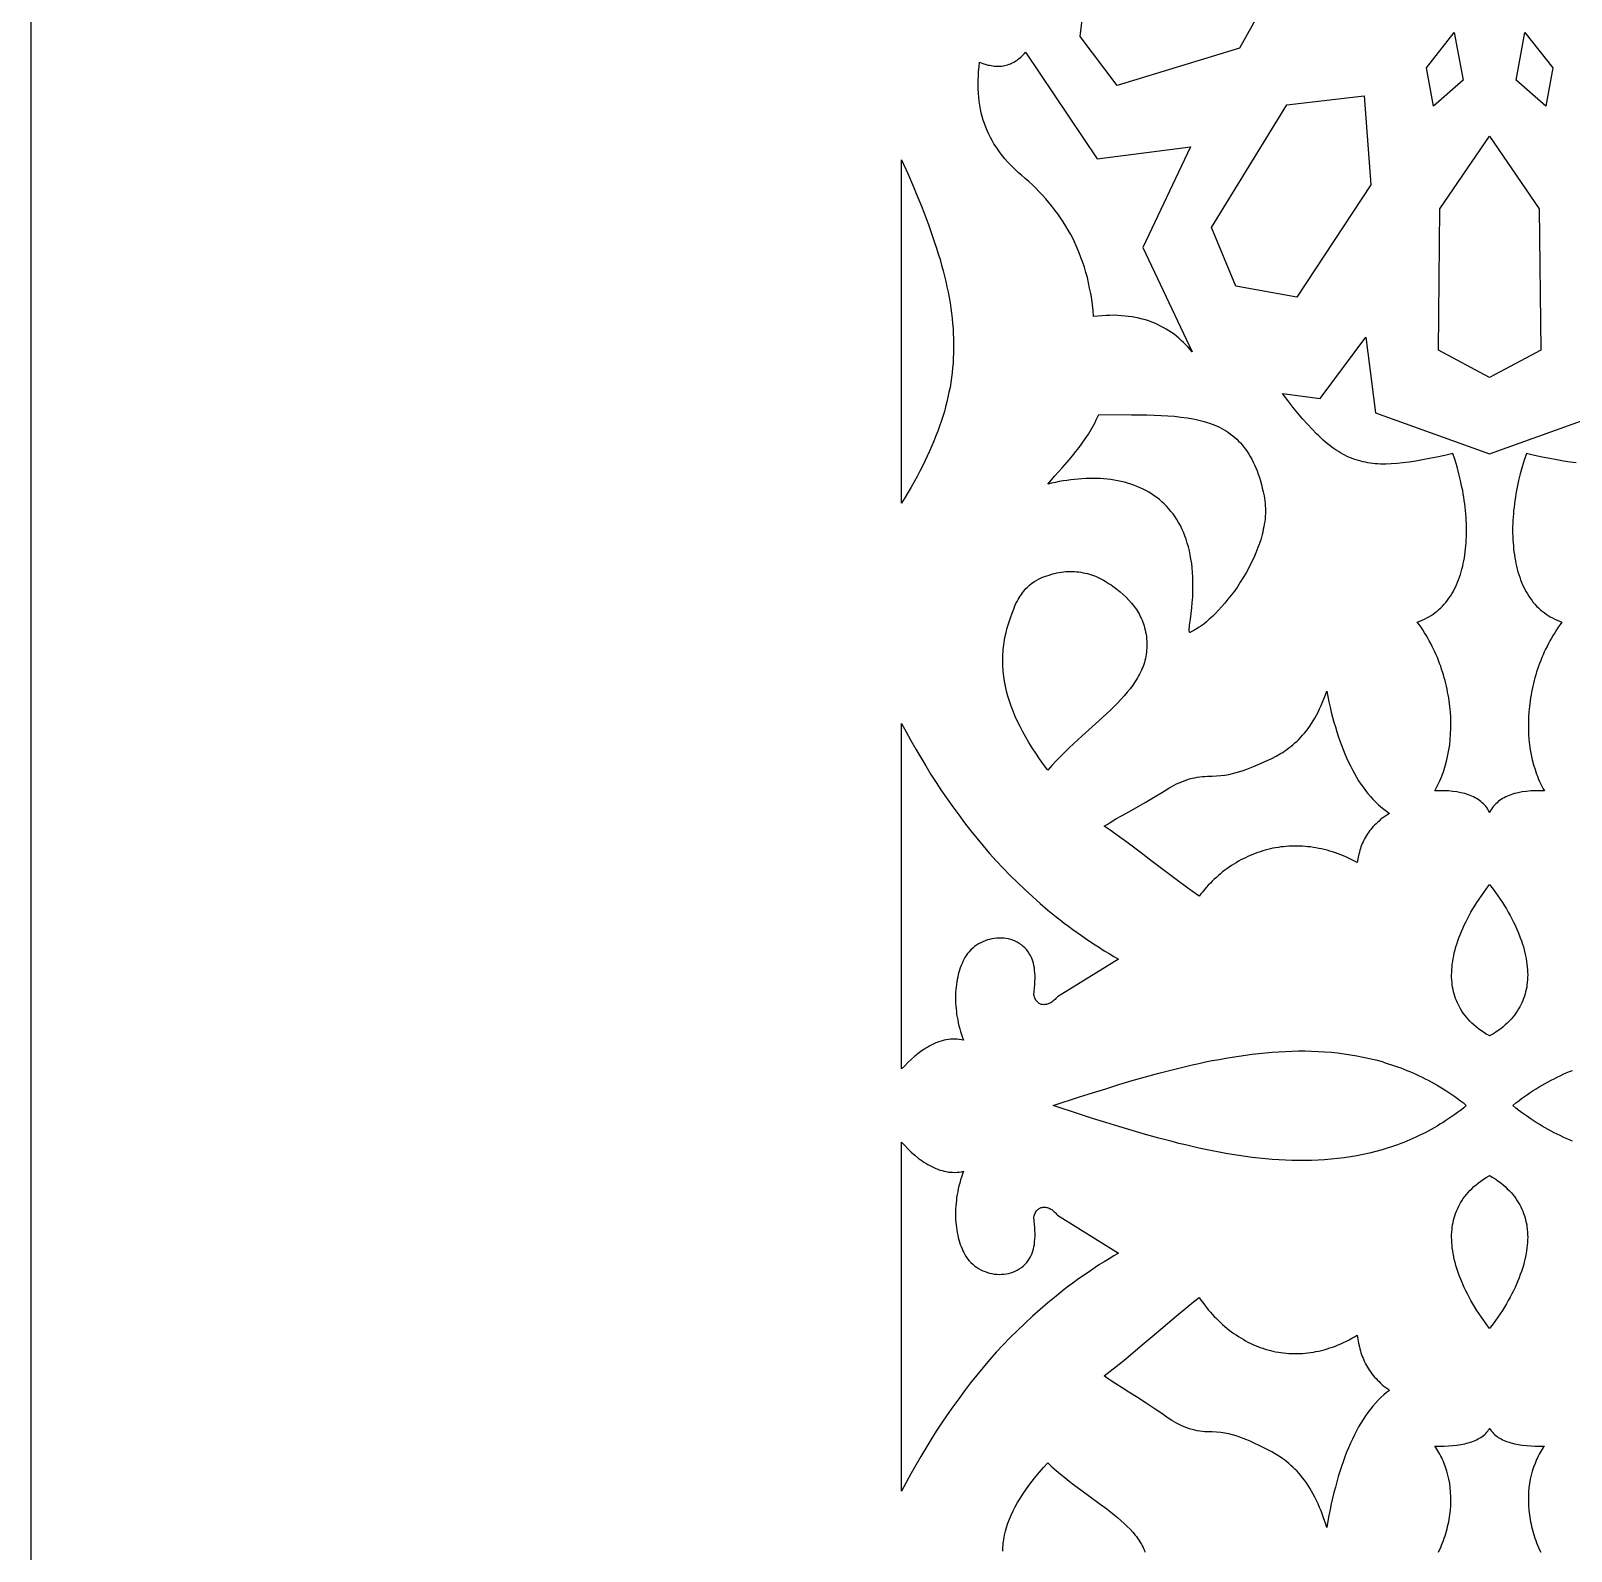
# Model space of a CAD drawing. Extents: x -575 to 575, y -425 to 425.
# Drawn here: x -575 to -468.6, y -281.5 to -176.4 of the extents above; entities that cross this region are included whole.
import ezdxf

# ---------------------------------------------------------------- set-up
doc = ezdxf.new("R2010")
doc.units = 0
doc.layers.add('LAYER_1', color=18, linetype='CONTINUOUS')

msp = doc.modelspace()

# ---------------------------------------------------------------- linework, layer by layer
at = {"layer": 'LAYER_1'}
for points in [[(-575, -425), (575, -425), (575, 425), (-575, 425)], [(-488.72, -172.67), (-491.48, -177.64), (-499.93, -180.21), (-502.48, -176.83), (-501.94, -172.25), (-493.54, -169.72)], [(-476.03, -179.84), (-478.08, -181.64), (-478.56, -178.99), (-476.63, -176.56)], [(-469.83, -178.99), (-470.3, -181.64), (-472.36, -179.84), (-471.75, -176.56)], [(-501.32, -185.28), (-494.86, -184.46), (-498.15, -191.41), (-494.74, -198.63), (-494.88, -198.46), (-495.03, -198.3), (-495.18, -198.13), (-495.34, -197.98), (-495.5, -197.83), (-495.66, -197.68), (-495.83, -197.55), (-496, -197.41), (-496.18, -197.29), (-496.36, -197.17), (-496.55, -197.05), (-496.74, -196.94), (-496.93, -196.84), (-497.13, -196.74), (-497.33, -196.65), (-497.54, -196.57), (-497.75, -196.49), (-497.97, -196.42), (-498.19, -196.36), (-498.42, -196.3), (-498.66, -196.26), (-498.89, -196.21), (-499.14, -196.18), (-499.38, -196.15), (-499.64, -196.13), (-499.89, -196.11), (-500.16, -196.1), (-500.43, -196.11), (-500.7, -196.11), (-500.98, -196.13), (-501.27, -196.15), (-501.56, -196.18), (-501.59, -195.77), (-501.64, -195.37), (-501.69, -194.98), (-501.75, -194.59), (-501.83, -194.22), (-501.91, -193.85), (-501.99, -193.48), (-502.09, -193.13), (-502.19, -192.78), (-502.31, -192.44), (-502.43, -192.1), (-502.56, -191.77), (-502.69, -191.45), (-502.83, -191.13), (-502.98, -190.82), (-503.14, -190.52), (-503.31, -190.22), (-503.48, -189.93), (-503.66, -189.65), (-503.84, -189.37), (-504.03, -189.09), (-504.23, -188.83), (-504.44, -188.56), (-504.65, -188.3), (-504.86, -188.05), (-505.09, -187.8), (-505.31, -187.56), (-505.55, -187.32), (-505.79, -187.09), (-506.03, -186.86), (-506.28, -186.64), (-506.54, -186.42), (-506.74, -186.24), (-506.95, -186.05), (-507.14, -185.87), (-507.33, -185.68), (-507.51, -185.48), (-507.68, -185.28), (-507.85, -185.08), (-508.01, -184.88), (-508.16, -184.67), (-508.3, -184.46), (-508.44, -184.24), (-508.57, -184.02), (-508.69, -183.8), (-508.8, -183.57), (-508.91, -183.33), (-509, -183.1), (-509.09, -182.85), (-509.18, -182.61), (-509.25, -182.35), (-509.32, -182.1), (-509.37, -181.84), (-509.42, -181.57), (-509.46, -181.3), (-509.49, -181.02), (-509.52, -180.74), (-509.53, -180.45), (-509.54, -180.16), (-509.54, -179.86), (-509.52, -179.55), (-509.5, -179.24), (-509.47, -178.92), (-509.44, -178.6), (-509.2, -178.69), (-508.97, -178.77), (-508.86, -178.8), (-508.75, -178.82), (-508.64, -178.84), (-508.53, -178.86), (-508.42, -178.87), (-508.31, -178.88), (-508.21, -178.88), (-508.1, -178.88), (-508, -178.88), (-507.9, -178.87), (-507.8, -178.85), (-507.7, -178.83), (-507.6, -178.81), (-507.5, -178.78), (-507.4, -178.75), (-507.31, -178.71), (-507.22, -178.67), (-507.12, -178.62), (-507.03, -178.57), (-506.94, -178.52), (-506.85, -178.46), (-506.76, -178.4), (-506.68, -178.33), (-506.59, -178.25), (-506.51, -178.18), (-506.42, -178.1), (-506.34, -178.01), (-506.26, -177.92)], [(-482.39, -187.07), (-487.52, -194.84), (-491.72, -194.08), (-493.42, -190.04), (-488.2, -181.56), (-482.85, -180.92)], [(-470.76, -188.74), (-470.66, -198.5), (-474.19, -200.39), (-477.72, -198.5), (-477.62, -188.74), (-474.19, -183.72)], [(-514.4, -186.3), (-514.01, -187.22), (-513.82, -187.67), (-513.64, -188.11), (-513.46, -188.55), (-513.29, -188.98), (-513.13, -189.41), (-512.97, -189.83), (-512.82, -190.24), (-512.68, -190.65), (-512.54, -191.06), (-512.41, -191.46), (-512.29, -191.86), (-512.17, -192.25), (-512.06, -192.63), (-511.96, -193.02), (-511.86, -193.4), (-511.77, -193.77), (-511.69, -194.14), (-511.61, -194.51), (-511.54, -194.88), (-511.48, -195.24), (-511.42, -195.6), (-511.37, -195.95), (-511.33, -196.31), (-511.3, -196.66), (-511.27, -197.01), (-511.25, -197.35), (-511.23, -197.7), (-511.23, -198.04), (-511.23, -198.38), (-511.23, -198.72), (-511.25, -199.06), (-511.27, -199.4), (-511.3, -199.74), (-511.33, -200.07), (-511.37, -200.41), (-511.42, -200.74), (-511.48, -201.08), (-511.55, -201.41), (-511.62, -201.75), (-511.7, -202.08), (-511.78, -202.42), (-511.87, -202.75), (-511.97, -203.09), (-512.08, -203.43), (-512.2, -203.76), (-512.32, -204.1), (-512.45, -204.44), (-512.59, -204.79), (-512.73, -205.13), (-512.89, -205.48), (-513.05, -205.83), (-513.21, -206.18), (-513.39, -206.53), (-513.57, -206.88), (-513.76, -207.24), (-513.96, -207.6), (-514.17, -207.97), (-514.38, -208.33), (-514.6, -208.71), (-514.83, -209.08), (-514.83, -185.36)], [(-498.93, -202.97), (-498.39, -202.97), (-497.88, -202.98), (-497.38, -203), (-496.89, -203.02), (-496.42, -203.05), (-495.96, -203.08), (-495.52, -203.13), (-495.09, -203.19), (-494.68, -203.26), (-494.48, -203.3), (-494.29, -203.35), (-494.1, -203.39), (-493.91, -203.45), (-493.72, -203.5), (-493.54, -203.56), (-493.36, -203.63), (-493.19, -203.69), (-493.02, -203.77), (-492.86, -203.84), (-492.69, -203.93), (-492.54, -204.02), (-492.38, -204.11), (-492.23, -204.21), (-492.09, -204.31), (-491.94, -204.42), (-491.8, -204.54), (-491.67, -204.66), (-491.54, -204.79), (-491.41, -204.92), (-491.29, -205.06), (-491.17, -205.21), (-491.05, -205.36), (-490.94, -205.52), (-490.83, -205.69), (-490.73, -205.86), (-490.63, -206.05), (-490.53, -206.24), (-490.44, -206.43), (-490.35, -206.64), (-490.26, -206.85), (-490.18, -207.07), (-490.1, -207.3), (-490.03, -207.54), (-489.96, -207.79), (-489.9, -208.04), (-489.83, -208.3), (-489.78, -208.58), (-489.74, -208.75), (-489.72, -208.92), (-489.7, -209.1), (-489.69, -209.28), (-489.68, -209.45), (-489.68, -209.63), (-489.68, -209.81), (-489.7, -209.99), (-489.71, -210.17), (-489.73, -210.35), (-489.76, -210.53), (-489.79, -210.71), (-489.83, -210.89), (-489.87, -211.08), (-489.91, -211.26), (-489.96, -211.44), (-490.01, -211.62), (-490.07, -211.8), (-490.13, -211.98), (-490.2, -212.16), (-490.27, -212.34), (-490.34, -212.52), (-490.49, -212.87), (-490.66, -213.22), (-490.83, -213.56), (-491.02, -213.9), (-491.21, -214.23), (-491.42, -214.55), (-491.62, -214.86), (-491.83, -215.16), (-492.05, -215.45), (-492.27, -215.73), (-492.49, -216), (-492.71, -216.25), (-492.92, -216.49), (-493.14, -216.72), (-493.35, -216.92), (-493.56, -217.11), (-493.76, -217.29), (-493.95, -217.44), (-494.14, -217.58), (-494.31, -217.69), (-494.48, -217.79), (-494.56, -217.83), (-494.64, -217.88), (-494.77, -217.96), (-494.82, -217.99), (-494.86, -218.01), (-494.89, -218.02), (-494.91, -218.02), (-494.92, -218.01), (-494.93, -218), (-494.94, -217.99), (-494.95, -217.94), (-494.95, -217.88), (-494.95, -217.78), (-494.94, -217.66), (-494.92, -217.51), (-494.87, -217.11), (-494.81, -216.71), (-494.77, -216.33), (-494.74, -215.95), (-494.71, -215.58), (-494.69, -215.22), (-494.69, -214.87), (-494.69, -214.53), (-494.7, -214.19), (-494.72, -213.87), (-494.75, -213.55), (-494.78, -213.25), (-494.83, -212.95), (-494.88, -212.66), (-494.94, -212.38), (-495.01, -212.1), (-495.08, -211.84), (-495.16, -211.58), (-495.25, -211.34), (-495.35, -211.1), (-495.45, -210.87), (-495.56, -210.64), (-495.68, -210.43), (-495.8, -210.22), (-495.93, -210.02), (-496.07, -209.83), (-496.21, -209.65), (-496.36, -209.47), (-496.52, -209.3), (-496.68, -209.14), (-496.84, -208.99), (-497.01, -208.84), (-497.19, -208.7), (-497.37, -208.57), (-497.56, -208.45), (-497.75, -208.33), (-497.94, -208.22), (-498.14, -208.12), (-498.35, -208.02), (-498.56, -207.93), (-498.77, -207.85), (-498.99, -207.78), (-499.21, -207.71), (-499.43, -207.64), (-499.66, -207.59), (-499.89, -207.54), (-500.13, -207.5), (-500.36, -207.46), (-500.6, -207.43), (-500.85, -207.41), (-501.09, -207.39), (-501.34, -207.38), (-501.59, -207.38), (-501.85, -207.38), (-502.1, -207.38), (-502.36, -207.4), (-502.62, -207.42), (-502.88, -207.44), (-503.14, -207.47), (-503.4, -207.51), (-503.67, -207.55), (-503.93, -207.59), (-504.2, -207.65), (-504.47, -207.7), (-504.73, -207.77), (-504.23, -207.2), (-503.74, -206.64), (-503.25, -206.09), (-503.02, -205.81), (-502.79, -205.52), (-502.56, -205.23), (-502.34, -204.94), (-502.13, -204.64), (-501.92, -204.32), (-501.73, -204), (-501.63, -203.84), (-501.54, -203.67), (-501.45, -203.5), (-501.37, -203.32), (-501.28, -203.14), (-501.2, -202.96)], [(-503.02, -213.81), (-502.87, -213.81), (-502.72, -213.83), (-502.57, -213.84), (-502.43, -213.86), (-502.28, -213.89), (-502.14, -213.92), (-501.99, -213.95), (-501.85, -213.99), (-501.71, -214.04), (-501.57, -214.09), (-501.43, -214.14), (-501.29, -214.2), (-501.16, -214.26), (-501.02, -214.33), (-500.88, -214.4), (-500.75, -214.48), (-500.61, -214.56), (-500.48, -214.65), (-500.35, -214.73), (-500.22, -214.83), (-499.95, -215.03), (-499.73, -215.21), (-499.52, -215.4), (-499.31, -215.59), (-499.12, -215.79), (-498.93, -216), (-498.85, -216.11), (-498.76, -216.22), (-498.68, -216.33), (-498.6, -216.44), (-498.53, -216.55), (-498.46, -216.67), (-498.39, -216.79), (-498.33, -216.91), (-498.27, -217.04), (-498.21, -217.17), (-498.16, -217.3), (-498.11, -217.43), (-498.07, -217.57), (-498.03, -217.71), (-497.99, -217.85), (-497.96, -218), (-497.93, -218.15), (-497.91, -218.3), (-497.9, -218.46), (-497.88, -218.62), (-497.88, -218.78), (-497.88, -218.95), (-497.88, -219.1), (-497.89, -219.25), (-497.9, -219.39), (-497.92, -219.54), (-497.95, -219.68), (-497.98, -219.82), (-498.01, -219.96), (-498.05, -220.1), (-498.09, -220.23), (-498.14, -220.37), (-498.19, -220.5), (-498.25, -220.64), (-498.31, -220.77), (-498.38, -220.9), (-498.45, -221.03), (-498.52, -221.16), (-498.6, -221.28), (-498.68, -221.41), (-498.85, -221.66), (-499.03, -221.91), (-499.23, -222.16), (-499.44, -222.41), (-499.67, -222.65), (-499.9, -222.9), (-500.14, -223.14), (-500.39, -223.39), (-500.65, -223.63), (-501.2, -224.13), (-502.35, -225.17), (-502.94, -225.72), (-503.24, -226), (-503.54, -226.29), (-503.84, -226.59), (-504.14, -226.89), (-504.44, -227.21), (-504.73, -227.53), (-505.02, -227.14), (-505.3, -226.75), (-505.55, -226.37), (-505.8, -226), (-506.03, -225.63), (-506.25, -225.26), (-506.45, -224.89), (-506.64, -224.53), (-506.81, -224.17), (-506.98, -223.82), (-507.12, -223.47), (-507.25, -223.11), (-507.37, -222.77), (-507.48, -222.42), (-507.57, -222.08), (-507.65, -221.74), (-507.71, -221.39), (-507.74, -221.23), (-507.76, -221.06), (-507.78, -220.89), (-507.8, -220.72), (-507.81, -220.55), (-507.82, -220.38), (-507.83, -220.21), (-507.83, -220.04), (-507.83, -219.88), (-507.83, -219.71), (-507.82, -219.54), (-507.81, -219.37), (-507.8, -219.21), (-507.78, -219.04), (-507.76, -218.87), (-507.73, -218.7), (-507.68, -218.37), (-507.61, -218.03), (-507.52, -217.7), (-507.42, -217.36), (-507.31, -217.02), (-507.19, -216.68), (-507.05, -216.34), (-506.99, -216.18), (-506.92, -216.03), (-506.84, -215.89), (-506.77, -215.75), (-506.7, -215.63), (-506.62, -215.51), (-506.54, -215.39), (-506.47, -215.28), (-506.39, -215.18), (-506.31, -215.08), (-506.23, -214.99), (-506.15, -214.91), (-506.06, -214.83), (-505.98, -214.76), (-505.82, -214.62), (-505.65, -214.51), (-505.49, -214.4), (-505.33, -214.32), (-505.17, -214.24), (-505.01, -214.18), (-504.86, -214.12), (-504.56, -214.03), (-504.4, -213.98), (-504.25, -213.94), (-504.09, -213.91), (-503.93, -213.88), (-503.78, -213.85), (-503.62, -213.83), (-503.47, -213.82), (-503.32, -213.81), (-503.17, -213.81)], [(-485.38, -222.45), (-485.3, -222.82), (-485.22, -223.18), (-485.13, -223.53), (-485.04, -223.88), (-484.95, -224.22), (-484.85, -224.55), (-484.75, -224.88), (-484.65, -225.2), (-484.54, -225.52), (-484.43, -225.82), (-484.31, -226.12), (-484.19, -226.42), (-484.07, -226.7), (-483.94, -226.98), (-483.81, -227.25), (-483.67, -227.52), (-483.53, -227.78), (-483.39, -228.02), (-483.24, -228.27), (-483.09, -228.5), (-482.93, -228.72), (-482.77, -228.94), (-482.6, -229.15), (-482.43, -229.35), (-482.25, -229.55), (-482.07, -229.73), (-481.89, -229.91), (-481.7, -230.07), (-481.5, -230.23), (-481.31, -230.38), (-481.1, -230.53), (-481.23, -230.61), (-481.36, -230.7), (-481.49, -230.78), (-481.61, -230.87), (-481.72, -230.96), (-481.83, -231.06), (-481.94, -231.15), (-482.04, -231.25), (-482.14, -231.34), (-482.23, -231.44), (-482.32, -231.54), (-482.4, -231.64), (-482.48, -231.74), (-482.56, -231.85), (-482.63, -231.95), (-482.7, -232.06), (-482.77, -232.17), (-482.83, -232.28), (-482.89, -232.39), (-482.94, -232.5), (-482.99, -232.61), (-483.04, -232.73), (-483.08, -232.84), (-483.12, -232.96), (-483.16, -233.08), (-483.19, -233.2), (-483.25, -233.44), (-483.3, -233.68), (-483.34, -233.93), (-483.52, -233.83), (-483.71, -233.73), (-483.9, -233.64), (-484.09, -233.56), (-484.28, -233.47), (-484.47, -233.4), (-484.66, -233.32), (-484.85, -233.26), (-485.04, -233.19), (-485.23, -233.13), (-485.42, -233.08), (-485.62, -233.03), (-485.81, -232.99), (-486, -232.95), (-486.19, -232.91), (-486.37, -232.88), (-486.56, -232.85), (-486.75, -232.83), (-486.94, -232.81), (-487.13, -232.8), (-487.32, -232.79), (-487.5, -232.79), (-487.69, -232.79), (-487.88, -232.79), (-488.06, -232.8), (-488.25, -232.81), (-488.43, -232.83), (-488.61, -232.85), (-488.79, -232.88), (-488.98, -232.91), (-489.16, -232.94), (-489.33, -232.98), (-489.51, -233.02), (-489.69, -233.07), (-489.87, -233.12), (-490.04, -233.18), (-490.21, -233.23), (-490.39, -233.3), (-490.56, -233.36), (-490.73, -233.43), (-490.89, -233.51), (-491.06, -233.59), (-491.23, -233.67), (-491.39, -233.75), (-491.55, -233.84), (-491.71, -233.94), (-491.87, -234.04), (-492.03, -234.14), (-492.18, -234.24), (-492.34, -234.35), (-492.49, -234.46), (-492.64, -234.58), (-492.79, -234.7), (-492.93, -234.82), (-493.07, -234.95), (-493.22, -235.08), (-493.36, -235.21), (-493.49, -235.35), (-493.63, -235.49), (-493.76, -235.64), (-493.89, -235.79), (-494.02, -235.94), (-494.15, -236.09), (-494.27, -236.25), (-494.66, -235.97), (-495.05, -235.69), (-495.85, -235.09), (-497.5, -233.85), (-498.33, -233.22), (-499.17, -232.59), (-499.58, -232.29), (-500, -231.99), (-500.42, -231.7), (-500.83, -231.42), (-500.63, -231.29), (-500.42, -231.16), (-500.02, -230.91), (-499.59, -230.67), (-499.12, -230.41), (-498.6, -230.12), (-498, -229.78), (-497.3, -229.37), (-496.91, -229.13), (-496.49, -228.87), (-496.33, -228.77), (-496.16, -228.67), (-495.99, -228.58), (-495.82, -228.49), (-495.64, -228.41), (-495.46, -228.34), (-495.29, -228.27), (-495.11, -228.21), (-494.93, -228.15), (-494.75, -228.1), (-494.57, -228.06), (-494.39, -228.02), (-494.21, -228), (-494.03, -227.98), (-493.86, -227.97), (-493.68, -227.96), (-493.37, -227.96), (-493.06, -227.94), (-492.77, -227.92), (-492.49, -227.88), (-492.22, -227.83), (-491.96, -227.78), (-491.7, -227.71), (-491.45, -227.64), (-491.21, -227.56), (-490.97, -227.48), (-490.73, -227.39), (-490.5, -227.29), (-490.03, -227.09), (-489.57, -226.88), (-489.25, -226.73), (-488.94, -226.57), (-488.64, -226.4), (-488.49, -226.31), (-488.35, -226.21), (-488.2, -226.11), (-488.06, -226), (-487.92, -225.9), (-487.78, -225.78), (-487.64, -225.66), (-487.5, -225.54), (-487.37, -225.41), (-487.24, -225.27), (-487.11, -225.13), (-486.98, -224.98), (-486.85, -224.82), (-486.73, -224.66), (-486.61, -224.49), (-486.49, -224.31), (-486.38, -224.13), (-486.26, -223.94), (-486.15, -223.73), (-486.04, -223.53), (-485.94, -223.31), (-485.84, -223.08), (-485.74, -222.84), (-485.64, -222.6), (-485.54, -222.34), (-485.45, -222.08)], [(-514.51, -224.9), (-514.18, -225.5), (-513.84, -226.09), (-513.5, -226.67), (-513.15, -227.25), (-512.8, -227.83), (-512.43, -228.4), (-512.06, -228.97), (-511.68, -229.53), (-511.28, -230.08), (-510.88, -230.64), (-510.48, -231.18), (-510.06, -231.72), (-509.63, -232.25), (-509.19, -232.78), (-508.74, -233.3), (-508.28, -233.81), (-507.8, -234.32), (-507.32, -234.82), (-506.82, -235.31), (-506.31, -235.8), (-505.79, -236.28), (-505.26, -236.75), (-504.71, -237.21), (-504.15, -237.67), (-503.87, -237.89), (-503.58, -238.11), (-503.29, -238.33), (-502.99, -238.55), (-502.69, -238.77), (-502.39, -238.98), (-502.08, -239.19), (-501.77, -239.4), (-501.46, -239.61), (-501.14, -239.81), (-500.82, -240.02), (-500.49, -240.22), (-500.16, -240.42), (-499.83, -240.61), (-504.06, -243.2), (-504.11, -243.27), (-504.17, -243.33), (-504.22, -243.39), (-504.28, -243.44), (-504.34, -243.49), (-504.4, -243.54), (-504.45, -243.58), (-504.51, -243.62), (-504.58, -243.65), (-504.64, -243.68), (-504.7, -243.7), (-504.76, -243.72), (-504.82, -243.74), (-504.88, -243.75), (-504.94, -243.75), (-505, -243.76), (-505.05, -243.75), (-505.11, -243.74), (-505.17, -243.73), (-505.22, -243.71), (-505.27, -243.69), (-505.32, -243.66), (-505.37, -243.62), (-505.42, -243.58), (-505.46, -243.54), (-505.5, -243.49), (-505.54, -243.43), (-505.58, -243.37), (-505.61, -243.3), (-505.64, -243.23), (-505.67, -243.15), (-505.69, -243.07), (-505.66, -242.82), (-505.63, -242.59), (-505.62, -242.36), (-505.61, -242.14), (-505.6, -241.94), (-505.6, -241.74), (-505.61, -241.55), (-505.63, -241.38), (-505.65, -241.21), (-505.68, -241.05), (-505.71, -240.89), (-505.75, -240.75), (-505.8, -240.61), (-505.85, -240.48), (-505.91, -240.36), (-505.98, -240.25), (-506.08, -240.1), (-506.18, -239.96), (-506.3, -239.83), (-506.42, -239.72), (-506.55, -239.61), (-506.69, -239.52), (-506.83, -239.44), (-506.98, -239.37), (-507.13, -239.3), (-507.28, -239.25), (-507.44, -239.21), (-507.6, -239.18), (-507.76, -239.16), (-507.92, -239.15), (-508.09, -239.15), (-508.25, -239.15), (-508.42, -239.17), (-508.58, -239.2), (-508.74, -239.24), (-508.9, -239.28), (-509.06, -239.34), (-509.21, -239.4), (-509.36, -239.47), (-509.51, -239.55), (-509.65, -239.64), (-509.78, -239.74), (-509.91, -239.85), (-510.03, -239.96), (-510.15, -240.09), (-510.26, -240.22), (-510.36, -240.36), (-510.45, -240.5), (-510.52, -240.63), (-510.59, -240.77), (-510.65, -240.91), (-510.71, -241.05), (-510.77, -241.2), (-510.82, -241.36), (-510.86, -241.51), (-510.91, -241.67), (-510.95, -241.84), (-510.98, -242.01), (-511.01, -242.18), (-511.04, -242.35), (-511.06, -242.53), (-511.08, -242.71), (-511.09, -242.89), (-511.1, -243.07), (-511.1, -243.26), (-511.1, -243.45), (-511.09, -243.64), (-511.08, -243.83), (-511.06, -244.03), (-511.04, -244.22), (-511.02, -244.42), (-510.98, -244.61), (-510.95, -244.81), (-510.91, -245.01), (-510.86, -245.21), (-510.8, -245.41), (-510.75, -245.61), (-510.68, -245.81), (-510.61, -246.01), (-510.54, -246.2), (-510.69, -246.17), (-510.84, -246.15), (-510.99, -246.14), (-511.15, -246.13), (-511.3, -246.13), (-511.44, -246.14), (-511.59, -246.16), (-511.74, -246.18), (-511.89, -246.21), (-512.03, -246.25), (-512.18, -246.3), (-512.32, -246.35), (-512.46, -246.4), (-512.6, -246.46), (-512.74, -246.53), (-512.88, -246.6), (-513.01, -246.68), (-513.15, -246.76), (-513.28, -246.84), (-513.41, -246.93), (-513.67, -247.12), (-513.91, -247.32), (-514.16, -247.53), (-514.39, -247.74), (-514.61, -247.97), (-514.83, -248.19), (-514.83, -224.31)], [(-474.12, -235.53), (-473.95, -235.76), (-473.78, -235.99), (-473.62, -236.22), (-473.46, -236.45), (-473.31, -236.68), (-473.17, -236.91), (-473.03, -237.13), (-472.9, -237.36), (-472.77, -237.59), (-472.65, -237.81), (-472.54, -238.04), (-472.43, -238.26), (-472.33, -238.48), (-472.24, -238.7), (-472.15, -238.92), (-472.07, -239.13), (-471.99, -239.34), (-471.92, -239.56), (-471.86, -239.76), (-471.8, -239.97), (-471.75, -240.17), (-471.71, -240.37), (-471.67, -240.57), (-471.64, -240.77), (-471.61, -240.96), (-471.59, -241.15), (-471.58, -241.33), (-471.57, -241.51), (-471.56, -241.69), (-471.57, -241.87), (-471.57, -242.04), (-471.59, -242.21), (-471.61, -242.38), (-471.63, -242.54), (-471.66, -242.7), (-471.7, -242.86), (-471.74, -243.01), (-471.78, -243.17), (-471.84, -243.32), (-471.89, -243.47), (-471.96, -243.62), (-472.03, -243.77), (-472.1, -243.91), (-472.19, -244.05), (-472.28, -244.2), (-472.37, -244.34), (-472.48, -244.48), (-472.59, -244.62), (-472.71, -244.75), (-472.83, -244.89), (-472.97, -245.02), (-473.11, -245.15), (-473.26, -245.28), (-473.42, -245.41), (-473.59, -245.53), (-473.77, -245.66), (-473.96, -245.78), (-474.15, -245.89), (-474.19, -245.91), (-474.23, -245.89), (-474.43, -245.78), (-474.61, -245.66), (-474.79, -245.53), (-474.96, -245.41), (-475.12, -245.28), (-475.27, -245.15), (-475.41, -245.02), (-475.55, -244.89), (-475.67, -244.75), (-475.79, -244.62), (-475.91, -244.48), (-476.01, -244.34), (-476.11, -244.2), (-476.2, -244.05), (-476.28, -243.91), (-476.35, -243.77), (-476.42, -243.62), (-476.49, -243.47), (-476.55, -243.32), (-476.6, -243.17), (-476.64, -243.01), (-476.69, -242.86), (-476.72, -242.7), (-476.75, -242.54), (-476.78, -242.38), (-476.79, -242.21), (-476.81, -242.04), (-476.82, -241.87), (-476.82, -241.69), (-476.81, -241.51), (-476.81, -241.33), (-476.79, -241.15), (-476.77, -240.96), (-476.74, -240.77), (-476.71, -240.57), (-476.67, -240.37), (-476.63, -240.17), (-476.58, -239.97), (-476.52, -239.76), (-476.46, -239.56), (-476.39, -239.34), (-476.31, -239.13), (-476.23, -238.92), (-476.14, -238.7), (-476.05, -238.48), (-475.95, -238.26), (-475.84, -238.04), (-475.73, -237.81), (-475.61, -237.59), (-475.48, -237.36), (-475.35, -237.13), (-475.21, -236.91), (-475.07, -236.68), (-474.92, -236.45), (-474.76, -236.22), (-474.6, -235.99), (-474.43, -235.76), (-474.26, -235.53), (-474.19, -235.44)], [(-486.94, -246.95), (-486.49, -246.96), (-486.04, -246.98), (-485.59, -247.01), (-485.14, -247.04), (-484.7, -247.09), (-484.25, -247.14), (-483.81, -247.21), (-483.37, -247.28), (-482.93, -247.37), (-482.49, -247.47), (-482.06, -247.57), (-481.62, -247.69), (-481.41, -247.76), (-481.19, -247.83), (-480.98, -247.9), (-480.76, -247.97), (-480.55, -248.04), (-480.33, -248.12), (-480.12, -248.2), (-479.91, -248.29), (-479.7, -248.38), (-479.49, -248.47), (-479.28, -248.56), (-479.07, -248.66), (-478.86, -248.76), (-478.65, -248.87), (-478.44, -248.98), (-478.24, -249.09), (-478.03, -249.2), (-477.82, -249.32), (-477.62, -249.44), (-477.41, -249.57), (-477.21, -249.69), (-477.01, -249.83), (-476.81, -249.96), (-476.6, -250.1), (-476.4, -250.24), (-476.2, -250.39), (-476, -250.54), (-475.8, -250.72), (-476, -250.91), (-476.2, -251.06), (-476.4, -251.21), (-476.6, -251.35), (-476.81, -251.49), (-477.01, -251.63), (-477.21, -251.76), (-477.41, -251.89), (-477.62, -252.02), (-477.82, -252.14), (-478.03, -252.26), (-478.24, -252.38), (-478.44, -252.49), (-478.65, -252.6), (-478.86, -252.7), (-479.07, -252.8), (-479.28, -252.9), (-479.49, -253), (-479.7, -253.09), (-479.91, -253.18), (-480.12, -253.27), (-480.33, -253.35), (-480.55, -253.43), (-480.76, -253.51), (-480.98, -253.58), (-481.19, -253.65), (-481.41, -253.72), (-481.62, -253.78), (-482.06, -253.9), (-482.49, -254.01), (-482.93, -254.11), (-483.37, -254.2), (-483.81, -254.27), (-484.25, -254.34), (-484.7, -254.39), (-485.14, -254.44), (-485.59, -254.48), (-486.04, -254.5), (-486.49, -254.52), (-486.94, -254.53), (-487.39, -254.53), (-487.85, -254.52), (-488.3, -254.51), (-488.76, -254.48), (-489.22, -254.45), (-489.67, -254.41), (-490.13, -254.36), (-490.59, -254.31), (-491.05, -254.25), (-491.51, -254.18), (-491.97, -254.11), (-492.43, -254.03), (-492.89, -253.95), (-493.36, -253.86), (-493.82, -253.77), (-494.28, -253.67), (-494.74, -253.56), (-495.21, -253.45), (-495.67, -253.34), (-496.13, -253.22), (-496.59, -253.1), (-497.05, -252.98), (-497.97, -252.72), (-498.89, -252.46), (-499.81, -252.18), (-500.72, -251.9), (-501.63, -251.62), (-502.54, -251.33), (-504.34, -250.72), (-502.54, -250.12), (-501.63, -249.84), (-500.72, -249.56), (-499.81, -249.28), (-498.89, -249), (-497.97, -248.74), (-497.05, -248.49), (-496.59, -248.37), (-496.13, -248.25), (-495.67, -248.13), (-495.21, -248.02), (-494.74, -247.91), (-494.28, -247.81), (-493.82, -247.71), (-493.36, -247.62), (-492.89, -247.53), (-492.43, -247.44), (-491.97, -247.37), (-491.51, -247.3), (-491.05, -247.23), (-490.59, -247.17), (-490.13, -247.12), (-489.67, -247.07), (-489.22, -247.03), (-488.76, -247), (-488.3, -246.98), (-487.85, -246.96), (-487.39, -246.95)], [(-514.61, -253.49), (-514.39, -253.72), (-514.16, -253.94), (-513.91, -254.15), (-513.67, -254.35), (-513.41, -254.54), (-513.28, -254.63), (-513.15, -254.71), (-513.01, -254.79), (-512.88, -254.87), (-512.74, -254.94), (-512.6, -255.01), (-512.46, -255.07), (-512.32, -255.13), (-512.18, -255.18), (-512.03, -255.22), (-511.89, -255.26), (-511.74, -255.29), (-511.59, -255.32), (-511.44, -255.33), (-511.3, -255.34), (-511.15, -255.35), (-510.99, -255.34), (-510.84, -255.33), (-510.69, -255.3), (-510.54, -255.27), (-510.61, -255.47), (-510.68, -255.67), (-510.75, -255.87), (-510.8, -256.08), (-510.86, -256.28), (-510.91, -256.48), (-510.95, -256.68), (-510.98, -256.88), (-511.02, -257.08), (-511.04, -257.27), (-511.06, -257.47), (-511.08, -257.67), (-511.09, -257.86), (-511.1, -258.05), (-511.1, -258.24), (-511.1, -258.43), (-511.09, -258.62), (-511.08, -258.8), (-511.06, -258.98), (-511.04, -259.16), (-511.01, -259.34), (-510.98, -259.51), (-510.95, -259.68), (-510.91, -259.84), (-510.86, -260.01), (-510.82, -260.16), (-510.77, -260.32), (-510.71, -260.47), (-510.65, -260.62), (-510.59, -260.76), (-510.52, -260.89), (-510.45, -261.03), (-510.36, -261.17), (-510.26, -261.32), (-510.15, -261.45), (-510.03, -261.57), (-509.91, -261.69), (-509.78, -261.8), (-509.65, -261.89), (-509.51, -261.99), (-509.36, -262.07), (-509.21, -262.14), (-509.06, -262.2), (-508.9, -262.26), (-508.74, -262.31), (-508.58, -262.34), (-508.42, -262.37), (-508.25, -262.39), (-508.09, -262.4), (-507.92, -262.39), (-507.76, -262.38), (-507.6, -262.36), (-507.44, -262.33), (-507.28, -262.29), (-507.13, -262.24), (-506.98, -262.17), (-506.83, -262.1), (-506.69, -262.02), (-506.55, -261.92), (-506.42, -261.82), (-506.3, -261.7), (-506.18, -261.57), (-506.08, -261.44), (-505.98, -261.29), (-505.91, -261.17), (-505.85, -261.05), (-505.8, -260.92), (-505.75, -260.78), (-505.71, -260.63), (-505.68, -260.48), (-505.65, -260.32), (-505.63, -260.15), (-505.61, -259.97), (-505.6, -259.78), (-505.6, -259.58), (-505.61, -259.37), (-505.62, -259.15), (-505.63, -258.92), (-505.66, -258.69), (-505.69, -258.44), (-505.67, -258.35), (-505.64, -258.27), (-505.61, -258.2), (-505.58, -258.13), (-505.54, -258.07), (-505.5, -258.01), (-505.46, -257.96), (-505.42, -257.92), (-505.37, -257.88), (-505.32, -257.84), (-505.27, -257.81), (-505.22, -257.79), (-505.17, -257.77), (-505.11, -257.76), (-505.05, -257.75), (-505, -257.74), (-504.94, -257.74), (-504.88, -257.75), (-504.82, -257.76), (-504.76, -257.78), (-504.7, -257.8), (-504.64, -257.82), (-504.58, -257.85), (-504.51, -257.88), (-504.45, -257.92), (-504.4, -257.96), (-504.34, -258.01), (-504.28, -258.06), (-504.22, -258.12), (-504.17, -258.17), (-504.11, -258.24), (-504.06, -258.3), (-499.83, -260.92), (-500.16, -261.12), (-500.49, -261.32), (-500.82, -261.52), (-501.14, -261.72), (-501.46, -261.93), (-501.77, -262.14), (-502.08, -262.35), (-502.39, -262.56), (-502.69, -262.78), (-502.99, -263), (-503.29, -263.22), (-503.58, -263.44), (-503.87, -263.66), (-504.15, -263.89), (-504.71, -264.35), (-505.26, -264.82), (-505.79, -265.29), (-506.31, -265.78), (-506.82, -266.27), (-507.32, -266.76), (-507.8, -267.27), (-508.28, -267.78), (-508.74, -268.3), (-509.19, -268.82), (-509.63, -269.36), (-510.06, -269.89), (-510.48, -270.44), (-510.88, -270.99), (-511.28, -271.54), (-511.68, -272.11), (-512.06, -272.67), (-512.43, -273.24), (-512.8, -273.82), (-513.15, -274.4), (-513.5, -274.99), (-513.84, -275.58), (-514.18, -276.18), (-514.51, -276.77), (-514.83, -277.38), (-514.83, -253.26)], [(-474.15, -255.59), (-473.96, -255.7), (-473.77, -255.82), (-473.59, -255.95), (-473.42, -256.07), (-473.26, -256.2), (-473.11, -256.33), (-472.97, -256.47), (-472.83, -256.6), (-472.71, -256.74), (-472.59, -256.87), (-472.48, -257.01), (-472.37, -257.15), (-472.28, -257.3), (-472.19, -257.44), (-472.1, -257.59), (-472.03, -257.73), (-471.96, -257.88), (-471.89, -258.03), (-471.84, -258.18), (-471.78, -258.34), (-471.74, -258.49), (-471.7, -258.65), (-471.66, -258.81), (-471.63, -258.97), (-471.61, -259.14), (-471.59, -259.3), (-471.57, -259.48), (-471.57, -259.65), (-471.56, -259.83), (-471.57, -260.01), (-471.58, -260.19), (-471.59, -260.38), (-471.61, -260.57), (-471.64, -260.76), (-471.67, -260.96), (-471.71, -261.16), (-471.75, -261.36), (-471.8, -261.56), (-471.86, -261.77), (-471.92, -261.98), (-471.99, -262.2), (-472.07, -262.41), (-472.15, -262.63), (-472.24, -262.85), (-472.33, -263.07), (-472.43, -263.29), (-472.54, -263.52), (-472.65, -263.74), (-472.77, -263.97), (-472.9, -264.2), (-473.03, -264.43), (-473.17, -264.66), (-473.31, -264.89), (-473.46, -265.12), (-473.62, -265.35), (-473.78, -265.58), (-473.95, -265.82), (-474.12, -266.05), (-474.19, -266.13), (-474.26, -266.05), (-474.43, -265.82), (-474.6, -265.58), (-474.76, -265.35), (-474.92, -265.12), (-475.07, -264.89), (-475.21, -264.66), (-475.35, -264.43), (-475.48, -264.2), (-475.61, -263.97), (-475.73, -263.74), (-475.84, -263.52), (-475.95, -263.29), (-476.05, -263.07), (-476.14, -262.85), (-476.23, -262.63), (-476.31, -262.41), (-476.39, -262.2), (-476.46, -261.98), (-476.52, -261.77), (-476.58, -261.56), (-476.63, -261.36), (-476.67, -261.16), (-476.71, -260.96), (-476.74, -260.76), (-476.77, -260.57), (-476.79, -260.38), (-476.81, -260.19), (-476.81, -260.01), (-476.82, -259.83), (-476.82, -259.65), (-476.81, -259.48), (-476.79, -259.3), (-476.78, -259.14), (-476.75, -258.97), (-476.72, -258.81), (-476.69, -258.65), (-476.64, -258.49), (-476.6, -258.34), (-476.55, -258.18), (-476.49, -258.03), (-476.42, -257.88), (-476.35, -257.73), (-476.28, -257.59), (-476.2, -257.44), (-476.11, -257.3), (-476.01, -257.15), (-475.91, -257.01), (-475.79, -256.87), (-475.67, -256.74), (-475.55, -256.6), (-475.41, -256.47), (-475.27, -256.33), (-475.12, -256.2), (-474.96, -256.07), (-474.79, -255.95), (-474.61, -255.82), (-474.43, -255.7), (-474.23, -255.59), (-474.19, -255.56)], [(-494.15, -264.17), (-494.02, -264.34), (-493.89, -264.51), (-493.76, -264.68), (-493.63, -264.84), (-493.49, -265), (-493.36, -265.15), (-493.22, -265.3), (-493.07, -265.45), (-492.93, -265.59), (-492.79, -265.73), (-492.64, -265.86), (-492.49, -265.99), (-492.34, -266.12), (-492.18, -266.24), (-492.03, -266.36), (-491.87, -266.47), (-491.71, -266.58), (-491.55, -266.69), (-491.39, -266.79), (-491.23, -266.88), (-491.06, -266.98), (-490.89, -267.07), (-490.73, -267.15), (-490.56, -267.23), (-490.39, -267.3), (-490.21, -267.37), (-490.04, -267.44), (-489.87, -267.5), (-489.69, -267.56), (-489.51, -267.61), (-489.33, -267.66), (-489.16, -267.7), (-488.98, -267.74), (-488.79, -267.77), (-488.61, -267.8), (-488.43, -267.82), (-488.25, -267.84), (-488.06, -267.86), (-487.88, -267.87), (-487.69, -267.87), (-487.5, -267.87), (-487.32, -267.87), (-487.13, -267.86), (-486.94, -267.84), (-486.75, -267.82), (-486.56, -267.8), (-486.37, -267.77), (-486.19, -267.73), (-486, -267.7), (-485.81, -267.65), (-485.62, -267.6), (-485.42, -267.54), (-485.23, -267.48), (-485.04, -267.42), (-484.85, -267.35), (-484.66, -267.27), (-484.47, -267.19), (-484.28, -267.1), (-484.09, -267.01), (-483.9, -266.91), (-483.71, -266.81), (-483.52, -266.7), (-483.34, -266.59), (-483.3, -266.87), (-483.25, -267.14), (-483.19, -267.41), (-483.16, -267.55), (-483.12, -267.68), (-483.08, -267.81), (-483.04, -267.94), (-482.99, -268.07), (-482.94, -268.19), (-482.89, -268.32), (-482.83, -268.44), (-482.77, -268.57), (-482.7, -268.69), (-482.63, -268.81), (-482.56, -268.92), (-482.48, -269.04), (-482.4, -269.16), (-482.32, -269.27), (-482.23, -269.38), (-482.14, -269.49), (-482.04, -269.6), (-481.94, -269.71), (-481.83, -269.81), (-481.72, -269.92), (-481.61, -270.02), (-481.49, -270.12), (-481.36, -270.22), (-481.23, -270.31), (-481.1, -270.41), (-481.31, -270.57), (-481.5, -270.73), (-481.7, -270.91), (-481.89, -271.1), (-482.07, -271.3), (-482.25, -271.51), (-482.43, -271.72), (-482.6, -271.95), (-482.77, -272.18), (-482.93, -272.43), (-483.09, -272.68), (-483.24, -272.94), (-483.39, -273.21), (-483.53, -273.49), (-483.67, -273.78), (-483.81, -274.07), (-483.94, -274.38), (-484.07, -274.69), (-484.19, -275.01), (-484.31, -275.34), (-484.43, -275.68), (-484.54, -276.02), (-484.65, -276.37), (-484.75, -276.73), (-484.85, -277.1), (-484.95, -277.48), (-485.04, -277.86), (-485.13, -278.25), (-485.22, -278.64), (-485.3, -279.05), (-485.38, -279.46), (-485.45, -279.88), (-485.54, -279.58), (-485.64, -279.29), (-485.74, -279.02), (-485.84, -278.75), (-485.94, -278.5), (-486.04, -278.25), (-486.15, -278.02), (-486.26, -277.79), (-486.38, -277.58), (-486.49, -277.37), (-486.61, -277.17), (-486.73, -276.98), (-486.85, -276.8), (-486.98, -276.62), (-487.11, -276.46), (-487.24, -276.3), (-487.37, -276.14), (-487.5, -276), (-487.64, -275.86), (-487.78, -275.72), (-487.92, -275.6), (-488.06, -275.47), (-488.2, -275.36), (-488.35, -275.24), (-488.49, -275.14), (-488.64, -275.03), (-488.94, -274.84), (-489.25, -274.66), (-489.57, -274.49), (-490.03, -274.26), (-490.5, -274.03), (-490.73, -273.92), (-490.97, -273.82), (-491.21, -273.73), (-491.45, -273.64), (-491.7, -273.56), (-491.96, -273.49), (-492.22, -273.42), (-492.49, -273.37), (-492.77, -273.33), (-493.06, -273.3), (-493.37, -273.28), (-493.68, -273.28), (-493.86, -273.28), (-494.03, -273.26), (-494.21, -273.24), (-494.39, -273.21), (-494.57, -273.17), (-494.75, -273.12), (-494.93, -273.07), (-495.11, -273.01), (-495.29, -272.94), (-495.46, -272.86), (-495.64, -272.78), (-495.82, -272.69), (-495.99, -272.59), (-496.16, -272.49), (-496.33, -272.38), (-496.49, -272.27), (-496.91, -271.97), (-497.3, -271.7), (-498, -271.24), (-498.6, -270.86), (-499.12, -270.53), (-499.59, -270.24), (-500.02, -269.97), (-500.42, -269.7), (-500.63, -269.56), (-500.83, -269.4), (-500.42, -269.09), (-500, -268.76), (-499.58, -268.43), (-499.17, -268.09), (-498.33, -267.39), (-497.5, -266.69), (-495.85, -265.29), (-495.05, -264.62), (-494.66, -264.3), (-494.27, -263.99)]]:
    msp.add_lwpolyline(points, close=True, dxfattribs=at)
for points in [[(-468.2, -206.3), (-468.63, -206.25), (-469.08, -206.18), (-469.55, -206.1), (-470.04, -206), (-470.55, -205.9), (-471.09, -205.78), (-471.65, -205.66), (-471.81, -206.12), (-471.95, -206.58), (-472.07, -207.05), (-472.19, -207.51), (-472.29, -207.98), (-472.33, -208.21), (-472.37, -208.44), (-472.41, -208.68), (-472.45, -208.91), (-472.48, -209.14), (-472.5, -209.37), (-472.53, -209.6), (-472.55, -209.83), (-472.57, -210.05), (-472.58, -210.28), (-472.59, -210.5), (-472.6, -210.73), (-472.6, -210.95), (-472.6, -211.17), (-472.59, -211.39), (-472.58, -211.61), (-472.57, -211.82), (-472.55, -212.03), (-472.53, -212.24), (-472.51, -212.45), (-472.48, -212.66), (-472.45, -212.86), (-472.41, -213.06), (-472.37, -213.26), (-472.33, -213.45), (-472.28, -213.64), (-472.23, -213.83), (-472.17, -214.02), (-472.11, -214.2), (-472.05, -214.38), (-471.98, -214.55), (-471.91, -214.72), (-471.83, -214.89), (-471.75, -215.05), (-471.66, -215.21), (-471.57, -215.36), (-471.48, -215.51), (-471.38, -215.66), (-471.28, -215.8), (-471.17, -215.94), (-471.06, -216.07), (-470.94, -216.2), (-470.82, -216.32), (-470.7, -216.44), (-470.57, -216.55), (-470.43, -216.65), (-470.29, -216.75), (-470.15, -216.85), (-470, -216.94), (-469.85, -217.02), (-469.69, -217.1), (-469.53, -217.17), (-469.36, -217.24), (-469.19, -217.3), (-469.32, -217.48), (-469.45, -217.66), (-469.57, -217.85), (-469.69, -218.04), (-469.8, -218.22), (-469.91, -218.41), (-470.02, -218.6), (-470.12, -218.79), (-470.22, -218.99), (-470.32, -219.18), (-470.41, -219.37), (-470.5, -219.57), (-470.58, -219.76), (-470.66, -219.96), (-470.74, -220.16), (-470.81, -220.36), (-470.88, -220.55), (-470.94, -220.75), (-471, -220.95), (-471.06, -221.15), (-471.11, -221.35), (-471.16, -221.55), (-471.21, -221.74), (-471.26, -221.94), (-471.3, -222.14), (-471.33, -222.34), (-471.37, -222.54), (-471.39, -222.74), (-471.44, -223.13), (-471.48, -223.52), (-471.5, -223.91), (-471.51, -224.29), (-471.51, -224.67), (-471.5, -225.05), (-471.47, -225.42), (-471.43, -225.78), (-471.38, -226.14), (-471.31, -226.49), (-471.24, -226.83), (-471.15, -227.17), (-471.05, -227.49), (-471, -227.65), (-470.94, -227.81), (-470.89, -227.96), (-470.83, -228.12), (-470.76, -228.27), (-470.7, -228.41), (-470.63, -228.56), (-470.56, -228.7), (-470.48, -228.83), (-470.4, -228.97), (-470.73, -228.96), (-471.04, -228.96), (-471.35, -228.98), (-471.64, -229.01), (-471.93, -229.05), (-472.21, -229.1), (-472.34, -229.13), (-472.47, -229.16), (-472.6, -229.2), (-472.73, -229.24), (-472.85, -229.29), (-472.96, -229.34), (-473.08, -229.39), (-473.19, -229.45), (-473.3, -229.51), (-473.4, -229.57), (-473.5, -229.64), (-473.59, -229.71), (-473.68, -229.79), (-473.77, -229.87), (-473.85, -229.95), (-473.93, -230.04), (-474, -230.13), (-474.06, -230.23), (-474.13, -230.33), (-474.18, -230.44), (-474.18, -230.47), (-474.19, -230.45), (-474.2, -230.47), (-474.2, -230.44), (-474.26, -230.33), (-474.32, -230.23), (-474.38, -230.13), (-474.46, -230.04), (-474.53, -229.95), (-474.61, -229.87), (-474.7, -229.79), (-474.79, -229.71), (-474.89, -229.64), (-474.98, -229.57), (-475.09, -229.51), (-475.19, -229.45), (-475.3, -229.39), (-475.42, -229.34), (-475.54, -229.29), (-475.66, -229.24), (-475.78, -229.2), (-475.91, -229.16), (-476.04, -229.13), (-476.17, -229.1), (-476.45, -229.05), (-476.74, -229.01), (-477.04, -228.98), (-477.34, -228.96), (-477.66, -228.96), (-477.98, -228.97), (-477.9, -228.83), (-477.83, -228.7), (-477.76, -228.56), (-477.69, -228.41), (-477.62, -228.27), (-477.56, -228.12), (-477.5, -227.96), (-477.44, -227.81), (-477.38, -227.65), (-477.33, -227.49), (-477.23, -227.17), (-477.15, -226.83), (-477.07, -226.49), (-477.01, -226.14), (-476.95, -225.78), (-476.91, -225.42), (-476.89, -225.05), (-476.87, -224.67), (-476.87, -224.29), (-476.88, -223.91), (-476.9, -223.52), (-476.94, -223.13), (-476.99, -222.74), (-477.02, -222.54), (-477.05, -222.34), (-477.09, -222.14), (-477.13, -221.94), (-477.17, -221.74), (-477.22, -221.55), (-477.27, -221.35), (-477.32, -221.15), (-477.38, -220.95), (-477.44, -220.75), (-477.51, -220.55), (-477.57, -220.36), (-477.65, -220.16), (-477.72, -219.96), (-477.8, -219.76), (-477.89, -219.57), (-477.97, -219.37), (-478.06, -219.18), (-478.16, -218.99), (-478.26, -218.79), (-478.36, -218.6), (-478.47, -218.41), (-478.58, -218.22), (-478.69, -218.04), (-478.81, -217.85), (-478.93, -217.66), (-479.06, -217.48), (-479.19, -217.3), (-479.02, -217.24), (-478.85, -217.17), (-478.69, -217.1), (-478.53, -217.02), (-478.38, -216.94), (-478.23, -216.85), (-478.09, -216.75), (-477.95, -216.65), (-477.82, -216.55), (-477.69, -216.44), (-477.56, -216.32), (-477.44, -216.2), (-477.32, -216.07), (-477.21, -215.94), (-477.11, -215.8), (-477, -215.66), (-476.9, -215.51), (-476.81, -215.36), (-476.72, -215.21), (-476.64, -215.05), (-476.55, -214.89), (-476.48, -214.72), (-476.4, -214.55), (-476.34, -214.38), (-476.27, -214.2), (-476.21, -214.02), (-476.15, -213.83), (-476.1, -213.64), (-476.05, -213.45), (-476.01, -213.26), (-475.97, -213.06), (-475.93, -212.86), (-475.9, -212.66), (-475.87, -212.45), (-475.85, -212.24), (-475.83, -212.03), (-475.81, -211.82), (-475.8, -211.61), (-475.79, -211.39), (-475.79, -211.17), (-475.78, -210.95), (-475.79, -210.73), (-475.79, -210.5), (-475.8, -210.28), (-475.82, -210.05), (-475.83, -209.83), (-475.85, -209.6), (-475.88, -209.37), (-475.91, -209.14), (-475.94, -208.91), (-475.97, -208.68), (-476.01, -208.44), (-476.05, -208.21), (-476.1, -207.98), (-476.2, -207.51), (-476.31, -207.05), (-476.44, -206.58), (-476.58, -206.12), (-476.73, -205.66), (-477.29, -205.78), (-477.83, -205.9), (-478.34, -206), (-478.83, -206.1), (-479.3, -206.18), (-479.75, -206.25), (-480.18, -206.3), (-480.59, -206.34), (-480.99, -206.37), (-481.37, -206.38), (-481.56, -206.38), (-481.74, -206.38), (-481.92, -206.37), (-482.1, -206.36), (-482.27, -206.34), (-482.44, -206.32), (-482.61, -206.29), (-482.77, -206.26), (-482.94, -206.23), (-483.1, -206.19), (-483.26, -206.14), (-483.42, -206.09), (-483.58, -206.04), (-483.73, -205.98), (-483.88, -205.92), (-484.04, -205.85), (-484.19, -205.77), (-484.34, -205.69), (-484.49, -205.61), (-484.64, -205.52), (-484.79, -205.42), (-484.94, -205.32), (-485.09, -205.21), (-485.24, -205.1), (-485.39, -204.98), (-485.54, -204.86), (-485.69, -204.72), (-485.84, -204.59), (-486, -204.44), (-486.15, -204.29), (-486.46, -203.98), (-486.78, -203.63), (-487.11, -203.26), (-487.44, -202.86), (-487.78, -202.44), (-488.14, -201.98), (-488.51, -201.5), (-485.89, -201.85), (-482.75, -197.62), (-482.08, -202.83), (-474.19, -205.67), (-466.3, -202.83)], [(-468.47, -253.18), (-468.68, -253.09), (-468.89, -253), (-469.11, -252.9), (-469.31, -252.8), (-469.52, -252.7), (-469.73, -252.6), (-469.94, -252.49), (-470.15, -252.38), (-470.35, -252.26), (-470.56, -252.14), (-470.76, -252.02), (-470.97, -251.89), (-471.17, -251.76), (-471.38, -251.63), (-471.58, -251.49), (-471.78, -251.35), (-471.98, -251.21), (-472.18, -251.06), (-472.38, -250.91), (-472.58, -250.72), (-472.38, -250.54), (-472.18, -250.39), (-471.98, -250.24), (-471.78, -250.1), (-471.58, -249.96), (-471.38, -249.83), (-471.17, -249.69), (-470.97, -249.57), (-470.76, -249.44), (-470.56, -249.32), (-470.35, -249.2), (-470.15, -249.09), (-469.94, -248.98), (-469.73, -248.87), (-469.52, -248.76), (-469.31, -248.66), (-469.11, -248.56), (-468.89, -248.47), (-468.68, -248.38), (-468.47, -248.29)], [(-477.72, -281.6), (-477.65, -281.44), (-477.57, -281.28), (-477.51, -281.12), (-477.44, -280.96), (-477.38, -280.79), (-477.32, -280.63), (-477.27, -280.47), (-477.22, -280.31), (-477.17, -280.15), (-477.13, -279.98), (-477.09, -279.82), (-477.05, -279.66), (-477.02, -279.5), (-476.99, -279.34), (-476.94, -279.02), (-476.9, -278.7), (-476.88, -278.38), (-476.87, -278.07), (-476.87, -277.76), (-476.89, -277.45), (-476.91, -277.15), (-476.95, -276.86), (-477.01, -276.56), (-477.07, -276.28), (-477.15, -276), (-477.23, -275.73), (-477.33, -275.46), (-477.38, -275.33), (-477.44, -275.2), (-477.5, -275.08), (-477.56, -274.95), (-477.62, -274.83), (-477.69, -274.71), (-477.76, -274.6), (-477.83, -274.48), (-477.9, -274.37), (-477.98, -274.26), (-477.66, -274.27), (-477.34, -274.26), (-477.04, -274.25), (-476.74, -274.23), (-476.45, -274.2), (-476.17, -274.16), (-476.04, -274.13), (-475.91, -274.1), (-475.78, -274.07), (-475.66, -274.04), (-475.54, -274), (-475.42, -273.96), (-475.3, -273.92), (-475.19, -273.87), (-475.09, -273.82), (-474.98, -273.77), (-474.89, -273.71), (-474.79, -273.66), (-474.7, -273.59), (-474.61, -273.53), (-474.53, -273.46), (-474.46, -273.39), (-474.38, -273.31), (-474.32, -273.23), (-474.26, -273.15), (-474.2, -273.06), (-474.2, -273.04), (-474.19, -273.05), (-474.18, -273.04), (-474.18, -273.06), (-474.13, -273.15), (-474.06, -273.23), (-474, -273.31), (-473.93, -273.39), (-473.85, -273.46), (-473.77, -273.53), (-473.68, -273.59), (-473.59, -273.66), (-473.5, -273.71), (-473.4, -273.77), (-473.3, -273.82), (-473.19, -273.87), (-473.08, -273.92), (-472.96, -273.96), (-472.85, -274), (-472.73, -274.04), (-472.6, -274.07), (-472.47, -274.1), (-472.34, -274.13), (-472.21, -274.16), (-471.93, -274.2), (-471.64, -274.23), (-471.35, -274.25), (-471.04, -274.26), (-470.73, -274.27), (-470.4, -274.26), (-470.48, -274.37), (-470.56, -274.48), (-470.63, -274.6), (-470.7, -274.71), (-470.76, -274.83), (-470.83, -274.95), (-470.89, -275.08), (-470.94, -275.2), (-471, -275.33), (-471.05, -275.46), (-471.15, -275.73), (-471.24, -276), (-471.31, -276.28), (-471.38, -276.56), (-471.43, -276.86), (-471.47, -277.15), (-471.5, -277.45), (-471.51, -277.76), (-471.51, -278.07), (-471.5, -278.38), (-471.48, -278.7), (-471.44, -279.02), (-471.39, -279.34), (-471.37, -279.5), (-471.33, -279.66), (-471.3, -279.82), (-471.26, -279.98), (-471.21, -280.15), (-471.16, -280.31), (-471.11, -280.47), (-471.06, -280.63), (-471, -280.79), (-470.94, -280.96), (-470.88, -281.12), (-470.81, -281.28), (-470.74, -281.44), (-470.66, -281.6)], [(-507.83, -281.53), (-507.83, -281.4), (-507.82, -281.26), (-507.81, -281.12), (-507.8, -280.98), (-507.78, -280.85), (-507.76, -280.71), (-507.74, -280.57), (-507.71, -280.43), (-507.65, -280.15), (-507.57, -279.88), (-507.48, -279.6), (-507.37, -279.31), (-507.25, -279.03), (-507.12, -278.74), (-506.98, -278.46), (-506.81, -278.17), (-506.64, -277.88), (-506.45, -277.58), (-506.25, -277.28), (-506.03, -276.98), (-505.8, -276.68), (-505.55, -276.37), (-505.3, -276.06), (-505.02, -275.75), (-504.73, -275.43), (-504.44, -275.7), (-504.14, -275.95), (-503.84, -276.2), (-503.54, -276.44), (-503.24, -276.68), (-502.94, -276.91), (-502.35, -277.35), (-501.2, -278.2), (-500.65, -278.61), (-500.39, -278.81), (-500.14, -279.01), (-499.9, -279.21), (-499.67, -279.41), (-499.44, -279.61), (-499.23, -279.81), (-499.03, -280.01), (-498.85, -280.21), (-498.68, -280.42), (-498.6, -280.52), (-498.52, -280.63), (-498.45, -280.73), (-498.38, -280.84), (-498.31, -280.94), (-498.25, -281.05), (-498.19, -281.16), (-498.14, -281.27), (-498.09, -281.38), (-498.05, -281.49), (-498.01, -281.6)]]:
    msp.add_lwpolyline(points, dxfattribs=at)

doc.saveas('drawing.dxf')
